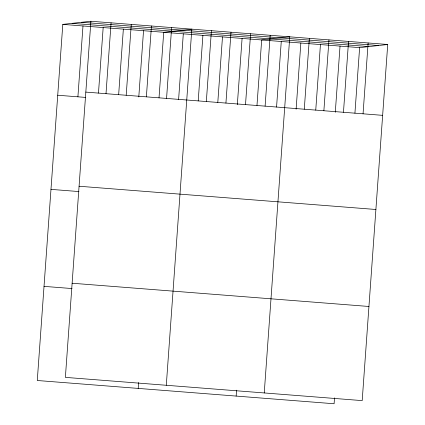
<?xml version="1.0" encoding="UTF-8"?>
<svg xmlns="http://www.w3.org/2000/svg" width="425" height="425" viewBox="0 0 425 425"><rect width="100%" height="100%" fill="white"/><g stroke="black" fill="none" stroke-linecap="round" stroke-linejoin="round"><path stroke-width="0.64" d="M90.902 21.25L65.376 377.373L362.196 400.616L387.722 44.498L90.902 21.25L62.804 24.384L37.278 380.502L334.098 403.75L334.523 397.864M77.908 96.815L82.987 25.968M98.473 93.102L103.169 27.545M106.006 93.681L111.084 22.833M118.655 94.679L123.356 29.128M126.193 95.264L131.272 24.411M138.794 96.921L143.538 30.706M146.375 96.842L151.454 25.994M138.194 388.408L138.619 382.527M159.024 97.84L163.721 32.289L191.824 29.155L166.292 385.273M166.558 98.425L171.636 27.572M178.612 99.376L183.313 33.819M198.204 100.911L202.906 35.355M206.332 101.538L211.411 30.685M217.797 102.446L222.493 36.89M225.925 103.073L231.003 32.22M237.336 104.64L242.085 38.425M245.512 104.608L250.591 33.756M236.146 396.079L236.571 390.198M256.976 105.512L261.673 39.961L289.77 36.826L264.244 392.944M265.104 106.144L270.183 35.291M276.563 107.047L281.265 41.491M296.108 109.241L300.852 43.026M304.284 109.209L309.363 38.356M315.748 110.118L320.445 44.561M323.877 110.744L328.955 39.892M335.288 112.312L340.037 46.097M343.464 112.28L348.543 41.427M354.928 113.183L359.624 47.627L387.722 44.498M363.056 113.815L368.135 42.962M81.627 22.286L378.452 45.528M72.075 23.348L368.9 46.596M62.804 24.384L359.624 47.627M85.823 92.103L382.643 115.345M57.726 95.237L85.723 97.426M79.077 186.24L375.897 209.488M50.973 189.375L78.976 191.569M72.123 283.231L368.948 306.478M44.025 286.365L72.022 288.559"/></g></svg>
